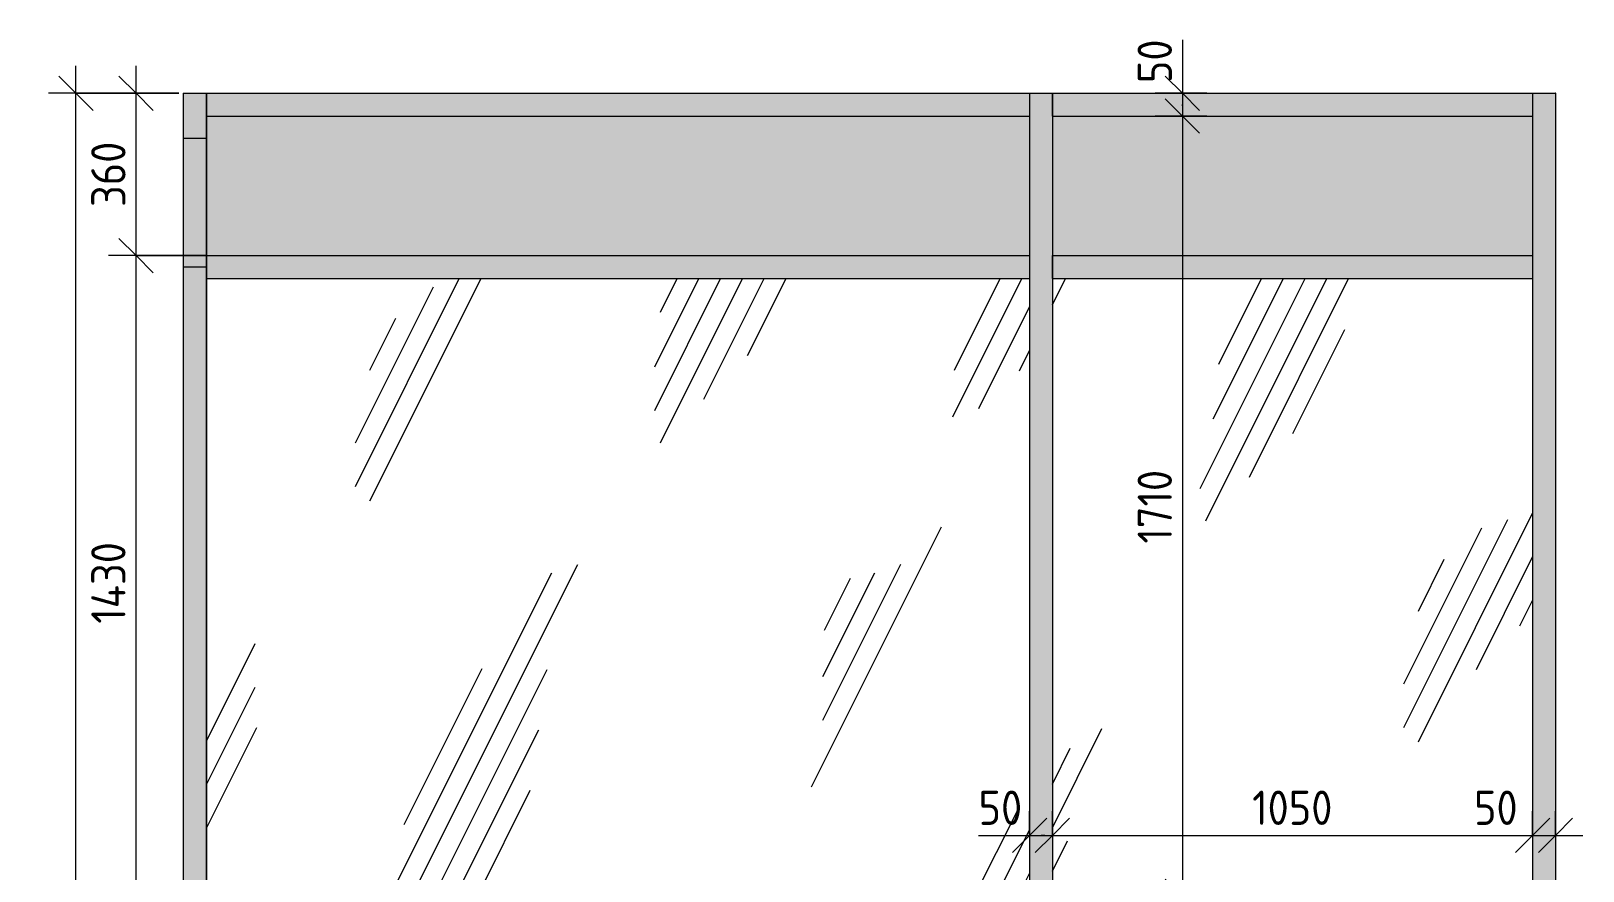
# Model space of a CAD drawing. Header units: millimetres. Extents: x -12093 to 14377, y -395 to 12857.
# Drawn here: x 8097 to 11491, y 2180 to 4016 of the extents above; entities that cross this region are included whole.
import ezdxf

# ---------------------------------------------------------------- set-up
doc = ezdxf.new("R2010")
doc.units = ezdxf.units.MM
for name, color, linetype, lineweight in [('A-ANNO-DIMS', 7, 'Continuous', 9), ('A-ANNO-DIMS-50', 7, 'Continuous', 9), ('A-DETL', 7, 'Continuous', 9), ('A-FLOR', 7, 'Continuous', 9), ('A-GLAZ-CURT', 7, 'Continuous', 9), ('A-GLAZ-CWMG', 7, 'Continuous', 9), ('I-WALL', 7, 'Continuous', 9)]:
    doc.layers.add(name, color=color, linetype=linetype, lineweight=lineweight)
doc.styles.add('ISOCPEUR', font='isocpeur.ttf', dxfattribs={"width": 0.9, "height": 75})
doc.dimstyles.new('ISO-1_5', dxfattribs={"dimscale": 304.8, "dimtxt": 74.698588, "dimasz": 0.246063, "dimexe": 0.19685, "dimexo": 0, "dimgap": 0, "dimtad": 1, "dimdec": 0, "dimrnd": 10, "dimzin": 0, "dimdsep": 46, "dimtxsty": 'ISOCPEUR', "dimblk1": 'OBLIQUE', "dimblk2": 'OBLIQUE', "dimsah": 1, "dimcen": 0.09, "dimdle": 0.19685, "dimazin": 0, "dimtfac": 1, "dimtdec": 4, "dimtix": 1, "dimtmove": 0, "dimatfit": 3, "dimfxl": 1, "dimtvp": 1, "dimtolj": 1, "dimtzin": 0, "dimarcsym": 2})
doc.dimstyles.new('ISO-1_5_1', dxfattribs={"dimscale": 304.8, "dimtxt": 74.698588, "dimasz": 0.246063, "dimexe": 0.19685, "dimexo": 0, "dimgap": 0, "dimtad": 1, "dimdec": 0, "dimrnd": 10, "dimzin": 0, "dimdsep": 46, "dimtxsty": 'ISOCPEUR', "dimblk1": 'OBLIQUE', "dimblk2": 'OBLIQUE', "dimsah": 1, "dimcen": 0.09, "dimdle": 0.19685, "dimazin": 0, "dimtfac": 1, "dimtdec": 4, "dimtix": 1, "dimtmove": 1, "dimatfit": 3, "dimfxl": 1, "dimtvp": 1, "dimtolj": 1, "dimtzin": 0, "dimarcsym": 2})
pattern_1 = [(63.435, (-9237.7, 63.5), (-511.17, 1533.5), [635, -381, 635, -381, -807.8]), (63.435, (-9237.7, 63.5), (-511.17, 1533.5), [-2032, 254, -553.8]), (63.435, (-9269.5, 95.2), (-511.17, 1533.5), [508, -635, 381, -381, -934.8]), (63.435, (-9269.5, 95.2), (-511.17, 1533.5), [-1905, 444.5, -490.3]), (63.435, (-9269.5, 190.5), (-511.17, 1533.5), [381, -762, 254, -381, -1061.8]), (63.435, (-9269.5, 190.5), (-511.17, 1533.5), [-1778, 571.5, -490.3]), (63.435, (-9174.2, 95.2), (-511.17, 1533.5), [381, -762, 317.5, -12809.3]), (63.435, (-9079, 190.5), (-511.17, 1533.5), [190.5, -952.5, 127, -12999.8]), (63.435, (-9237.7, 349.2), (-511.17, 1533.5), [127, -952.5, 127, -508, -1125.3]), (63.435, (-9237.7, 349.2), (-511.17, 1533.5), [-1714.5, 317.5, -807.8]), (63.435, (-8666.2, 254), (-511.17, 1533.5), [635, -952.5, 762, -503]), (63.435, (-8666.2, 158.8), (-511.17, 1533.5), [889, -635, 952.5, -376]), (63.435, (-8602.7, 190.5), (-511.17, 1533.5), [1016, -508, 762, -553.8]), (63.435, (-8507.5, 285.8), (-511.17, 1533.5), [635, -889, 508, -807.8]), (63.435, (-8602.7, 476.2), (-511.17, 1533.5), [317.5, -1270, 381, -871.3]), (63.435, (-8412.2, 381), (-511.17, 1533.5), [254, -1270, 254, -1061.8])]

# ---------------------------------------------------------------- blocks, each defined once
blk = doc.blocks.new('Прямоугольный импост - Импост структурный с накладкой - 160мм Темный-31920695-В-10')
at = {"layer": 'A-GLAZ-CWMG'}
blk.add_hatch(color=256, dxfattribs=at).paths.add_polyline_path([(-9000, 3830), (-7950, 3830), (-7950, 3880), (-9000, 3880), (-9000, 3840)])
for p, q in [((-9000, 3830), (-9000, 3880)), ((-7950, 3880), (-7950, 3830)), ((-9000, 3830), (-7950, 3830))]:
    blk.add_line(p, q, dxfattribs=at)
blk = doc.blocks.new('Прямоугольный импост - Импост структурный с накладкой - 160мм Темный-32772016-В-10')
at = {"layer": 'A-GLAZ-CWMG'}
for q in [(-10850, 3880), (-10900, 3500)]:
    blk.add_line((-10850, 3500), q, dxfattribs=at)
blk = doc.blocks.new('Прямоугольный импост - Импост структурный с накладкой - 160мм Темный-31920696-В-10')
at = {"layer": 'A-GLAZ-CWMG'}
blk.add_hatch(color=256, dxfattribs=at).paths.add_polyline_path([(-10850, 3830), (-9050, 3830), (-9050, 3880), (-10850, 3880), (-10850, 3840)])
for p, q in [((-10850, 3830), (-10850, 3880)), ((-9050, 3880), (-9050, 3830)), ((-10850, 3830), (-9050, 3830))]:
    blk.add_line(p, q, dxfattribs=at)
blk = doc.blocks.new('Системная панель - Стекло - 40мм-32772032-В-10')
at = {"layer": 'A-GLAZ-CURT'}
h = blk.add_hatch(dxfattribs=at)
h.set_pattern_fill('FP_7', color=256, style=0, pattern_type=2)
h.set_pattern_definition(pattern_1)
h.paths.add_polyline_path([(-9400.1, 2125), (-9050, 2125), (-9050, 3475), (-10850, 3475), (-10850, 2125)])
blk = doc.blocks.new('Системная панель - Стекло - 40мм-32772033-В-10')
at = {"layer": 'A-GLAZ-CURT'}
h = blk.add_hatch(dxfattribs=at)
h.set_pattern_fill('FP_7', color=256, style=0, pattern_type=2)
h.set_pattern_definition(pattern_1)
h.paths.add_polyline_path([(-9000, 2125), (-7950, 2125), (-7950, 3475), (-9000, 3475), (-9000, 2910.1)])
blk = doc.blocks.new('Прямоугольный импост - Импост структурный с накладкой - 160мм Темный-32352607-В-10')
at = {"layer": 'A-GLAZ-CWMG'}
blk.add_hatch(color=256, dxfattribs=at).paths.add_polyline_path([(-7950, 2100), (-7900, 2100), (-7900, 3500), (-7950, 3500), (-7950, 2115)])
blk.add_line((-7950, 3500), (-7950, 2100), dxfattribs=at)
blk = doc.blocks.new('Прямоугольный импост - Импост структурный с накладкой - 160мм Темный-32352604-В-10')
at = {"layer": 'A-GLAZ-CWMG'}
blk.add_hatch(color=256, dxfattribs=at).paths.add_polyline_path([(-9039.4, 2100), (-9000, 2100), (-9000, 3500), (-9050, 3500), (-9050, 2100), (-9040, 2100)])
for p, q in [((-9050, 3500), (-9050, 2100)), ((-9000, 3500), (-9000, 2100))]:
    blk.add_line(p, q, dxfattribs=at)
blk = doc.blocks.new('Прямоугольный импост - Импост структурный с накладкой - 160мм Темный-V3-В-10')
at = {"layer": 'A-GLAZ-CWMG'}
blk.add_hatch(color=256, dxfattribs=at).paths.add_polyline_path([(-10875, 2100), (-10850, 2100), (-10850, 3500), (-10900, 3500), (-10900, 2100)])
blk.add_line((-10850, 3500), (-10850, 2100), dxfattribs=at)
blk = doc.blocks.new('Системная панель - Сэндвич - 40мм-32772126-В-10')
at = {"layer": 'A-GLAZ-CURT'}
blk.add_hatch(color=256, dxfattribs=at).paths.add_polyline_path([(-10850, 3525), (-9050, 3525), (-9050, 3830), (-10850, 3830)])
blk = doc.blocks.new('Системная панель - Сэндвич - 40мм-32772127-В-10')
at = {"layer": 'A-GLAZ-CURT'}
blk.add_hatch(color=256, dxfattribs=at).paths.add_polyline_path([(-9000, 3525), (-7950, 3525), (-7950, 3830), (-9000, 3830)])
blk = doc.blocks.new('Прямоугольный импост - Импост структурный с накладкой - 160мм Темный-32772041-В-10')
at = {"layer": 'A-GLAZ-CWMG'}
blk.add_hatch(color=256, dxfattribs=at).paths.add_polyline_path([(-7940, 3500), (-7900, 3500), (-7900, 3880), (-7950, 3880), (-7950, 3500)])
blk.add_line((-7950, 3880), (-7950, 3500), dxfattribs=at)
blk = doc.blocks.new('Прямоугольный импост - Импост структурный с накладкой - 160мм Темный-32772042-В-10')
at = {"layer": 'A-GLAZ-CWMG'}
for q in [(-10850, 3500), (-10900, 2100)]:
    blk.add_line((-10850, 2100), q, dxfattribs=at)
blk = doc.blocks.new('Прямоугольный импост - Импост структурный с накладкой - 160мм Темный-31920698-В-10')
at = {"layer": 'A-GLAZ-CWMG'}
blk.add_hatch(color=256, dxfattribs=at).paths.add_polyline_path([(-10780, 2075), (-9050, 2075), (-9050, 2125), (-10850, 2125), (-10850, 2075)])
for p, q in [((-10850, 2075), (-10850, 2125)), ((-10850, 2125), (-9050, 2125)), ((-9050, 2125), (-9050, 2075)), ((-10850, 2075), (-9050, 2075))]:
    blk.add_line(p, q, dxfattribs=at)
blk = doc.blocks.new('Прямоугольный импост - Импост структурный с накладкой - 160мм Темный-31920699-В-10')
at = {"layer": 'A-GLAZ-CWMG'}
blk.add_hatch(color=256, dxfattribs=at).paths.add_polyline_path([(-7950, 2075), (-7950, 2125), (-9000, 2125), (-9000, 2075)])
for p, q in [((-9000, 2075), (-9000, 2125)), ((-9000, 2125), (-7950, 2125)), ((-7950, 2125), (-7950, 2075)), ((-9000, 2075), (-7950, 2075))]:
    blk.add_line(p, q, dxfattribs=at)
blk = doc.blocks.new('Прямоугольный импост - Импост структурный с накладкой - 160мм Темный-32772040-В-10')
at = {"layer": 'A-GLAZ-CWMG'}
blk.add_hatch(color=256, dxfattribs=at).paths.add_polyline_path([(-10850, 3500), (-10850, 3880), (-10900, 3880), (-10900, 3500), (-10860, 3500)])
blk.add_line((-10850, 3880), (-10850, 3500), dxfattribs=at)
blk = doc.blocks.new('Прямоугольный импост - Импост структурный с накладкой - 160мм Темный-V4-В-10')
at = {"layer": 'A-GLAZ-CWMG'}
blk.add_hatch(color=256, dxfattribs=at).paths.add_polyline_path([(-9000, 3500), (-9000, 3880), (-9050, 3880), (-9050, 3500), (-9010, 3500)])
for p, q in [((-9050, 3880), (-9050, 3500)), ((-9000, 3880), (-9000, 3500))]:
    blk.add_line(p, q, dxfattribs=at)
blk = doc.blocks.new('DIMBLOCK118-В-10')
at = {"layer": 'A-ANNO-DIMS-50', "lineweight": 20}
for p, q in [((8327.1, 3525), (8289.6, 3562.5)), ((8327.1, 3525), (8364.6, 3487.5)), ((8327.1, 2100), (8289.6, 2137.5)), ((8327.1, 2100), (8364.6, 2062.5))]:
    blk.add_line(p, q, dxfattribs=at)
at = {"layer": 'A-ANNO-DIMS-50'}
for p, q in [((8480.8, 3525), (8267.1, 3525)), ((8327.1, 2100), (8327.1, 3525)), ((8327.1, 3525), (8480.8, 3525)), ((8430.8, 2100), (8267.1, 2100)), ((8327.1, 2100), (8430.8, 2100))]:
    blk.add_line(p, q, dxfattribs=at)
at = {"layer": 'A-ANNO-DIMS-50', "color": 0, "insert": (8229.1, 2720.6), "char_height": 75, "width": 220.648, "attachment_point": 1, "rotation": 90, "line_spacing_factor": 1.149209, "style": 'ISOCPEUR'}
blk.add_mtext('1430', dxfattribs=at)
blk = doc.blocks.new('_Oblique')
at = {"color": 0, "linetype": 'ByBlock', "lineweight": -2}
blk.add_line((-0.5, -0.5), (0.5, 0.5), dxfattribs=at)
blk = doc.blocks.new('DIMBLOCK119-В-10')
at = {"layer": 'A-ANNO-DIMS-50'}
for p, q in [((8327.1, 3525), (8327.1, 3940)), ((8420.9, 3880), (8267.1, 3880)), ((8327.1, 3880), (8420.9, 3880)), ((8480.8, 3525), (8267.1, 3525)), ((8327.1, 3525), (8480.8, 3525))]:
    blk.add_line(p, q, dxfattribs=at)
at = {"layer": 'A-ANNO-DIMS-50', "lineweight": 20}
for p, q in [((8327.1, 3880), (8289.6, 3917.5)), ((8327.1, 3880), (8364.6, 3842.5)), ((8327.1, 3525), (8289.6, 3562.5)), ((8327.1, 3525), (8364.6, 3487.5))]:
    blk.add_line(p, q, dxfattribs=at)
at = {"layer": 'A-ANNO-DIMS-50', "color": 0, "insert": (8229.1, 3631.4), "char_height": 75, "width": 170.658, "attachment_point": 1, "rotation": 90, "line_spacing_factor": 1.149209, "style": 'ISOCPEUR'}
blk.add_mtext('360', dxfattribs=at)
blk = doc.blocks.new('DIMBLOCK120-В-10')
at = {"layer": 'A-ANNO-DIMS-50'}
for p, q in [((10280.8, 2310.9), (10280.8, 2197.8)), ((10280.8, 2257.8), (10280.8, 2310.9)), ((10330.8, 2310.9), (10330.8, 2197.8)), ((10330.8, 2257.8), (10330.8, 2310.9)), ((10169.2, 2257.8), (10314, 2257.8)), ((10220.8, 2257.8), (10330.8, 2257.8)), ((10314, 2257.8), (10305.8, 2257.8))]:
    blk.add_line(p, q, dxfattribs=at)
at = {"layer": 'A-ANNO-DIMS-50', "lineweight": 20}
for p, q in [((10280.8, 2257.8), (10318.3, 2295.3)), ((10330.8, 2257.8), (10368.3, 2295.3)), ((10280.8, 2257.8), (10243.3, 2220.3)), ((10330.8, 2257.8), (10293.3, 2220.3))]:
    blk.add_line(p, q, dxfattribs=at)
at = {"layer": 'A-ANNO-DIMS-50', "color": 0, "insert": (10169.2, 2355.8), "char_height": 75, "width": 113.772, "attachment_point": 1, "line_spacing_factor": 1.149209, "style": 'ISOCPEUR'}
blk.add_mtext('50', dxfattribs=at)
blk = doc.blocks.new('DIMBLOCK121-В-10')
at = {"layer": 'A-ANNO-DIMS-50'}
for p, q in [((10330.8, 2310.9), (10330.8, 2197.8)), ((10330.8, 2257.8), (10330.8, 2310.9)), ((11380.8, 2310.9), (11380.8, 2197.8)), ((11380.8, 2257.8), (11380.8, 2310.9)), ((10330.8, 2257.8), (11380.8, 2257.8))]:
    blk.add_line(p, q, dxfattribs=at)
at = {"layer": 'A-ANNO-DIMS-50', "lineweight": 20}
for p, q in [((10330.8, 2257.8), (10368.3, 2295.3)), ((11380.8, 2257.8), (11418.3, 2295.3)), ((10330.8, 2257.8), (10293.3, 2220.3)), ((11380.8, 2257.8), (11343.3, 2220.3))]:
    blk.add_line(p, q, dxfattribs=at)
at = {"layer": 'A-ANNO-DIMS-50', "color": 0, "insert": (10767.5, 2355.8), "char_height": 75, "width": 212.029, "attachment_point": 1, "line_spacing_factor": 1.149209, "style": 'ISOCPEUR'}
blk.add_mtext('1050', dxfattribs=at)
blk = doc.blocks.new('DIMBLOCK122-В-10')
at = {"layer": 'A-ANNO-DIMS-50'}
for p, q in [((11380.8, 2310.9), (11380.8, 2197.8)), ((11380.8, 2257.8), (11380.8, 2310.9)), ((11430.8, 2310.9), (11430.8, 2197.8)), ((11430.8, 2257.8), (11430.8, 2310.9)), ((11252.6, 2257.8), (11397.4, 2257.8)), ((11380.8, 2257.8), (11490.8, 2257.8)), ((11397.4, 2257.8), (11405.8, 2257.8))]:
    blk.add_line(p, q, dxfattribs=at)
at = {"layer": 'A-ANNO-DIMS-50', "lineweight": 20}
for p, q in [((11380.8, 2257.8), (11418.3, 2295.3)), ((11430.8, 2257.8), (11468.3, 2295.3)), ((11380.8, 2257.8), (11343.3, 2220.3)), ((11430.8, 2257.8), (11393.3, 2220.3))]:
    blk.add_line(p, q, dxfattribs=at)
at = {"layer": 'A-ANNO-DIMS-50', "color": 0, "insert": (11252.6, 2355.8), "char_height": 75, "width": 113.772, "attachment_point": 1, "line_spacing_factor": 1.149209, "style": 'ISOCPEUR'}
blk.add_mtext('50', dxfattribs=at)
blk = doc.blocks.new('DIMBLOCK125-В-10')
at = {"layer": 'A-ANNO-DIMS-50'}
for p, q in [((10615.1, 3996.9), (10615.1, 3852.1)), ((10615.1, 3940), (10615.1, 3830)), ((10668.1, 3880), (10555.1, 3880)), ((10615.1, 3880), (10668.1, 3880)), ((10615.1, 3852.1), (10615.1, 3855)), ((10668.1, 3830), (10555.1, 3830)), ((10615.1, 3830), (10668.1, 3830))]:
    blk.add_line(p, q, dxfattribs=at)
at = {"layer": 'A-ANNO-DIMS-50', "lineweight": 20}
for p, q in [((10615.1, 3880), (10577.6, 3917.5)), ((10615.1, 3880), (10652.6, 3842.5)), ((10615.1, 3830), (10577.6, 3867.5)), ((10615.1, 3830), (10652.6, 3792.5))]:
    blk.add_line(p, q, dxfattribs=at)
at = {"layer": 'A-ANNO-DIMS-50', "color": 0, "insert": (10517.1, 3902.1), "char_height": 75, "width": 113.772, "attachment_point": 1, "rotation": 90, "line_spacing_factor": 1.149209, "style": 'ISOCPEUR'}
blk.add_mtext('50', dxfattribs=at)
blk = doc.blocks.new('DIMBLOCK126-В-10')
at = {"layer": 'A-ANNO-DIMS-50', "lineweight": 20}
for p, q in [((10615.1, 3830), (10577.6, 3867.5)), ((10615.1, 3830), (10652.6, 3792.5)), ((10615.1, 2125), (10577.6, 2162.5)), ((10615.1, 2125), (10652.6, 2087.5))]:
    blk.add_line(p, q, dxfattribs=at)
at = {"layer": 'A-ANNO-DIMS-50'}
for p, q in [((10668.1, 3830), (10555.1, 3830)), ((10615.1, 3830), (10615.1, 2125)), ((10615.1, 3830), (10668.1, 3830)), ((10668.1, 2125), (10555.1, 2125)), ((10615.1, 2125), (10668.1, 2125))]:
    blk.add_line(p, q, dxfattribs=at)
at = {"layer": 'A-ANNO-DIMS-50', "color": 0, "insert": (10517.1, 2895.6), "char_height": 75, "width": 196.515, "attachment_point": 1, "rotation": 90, "line_spacing_factor": 1.149209, "style": 'ISOCPEUR'}
blk.add_mtext('1710', dxfattribs=at)
blk = doc.blocks.new('DIMBLOCK130-В-10')
at = {"layer": 'A-ANNO-DIMS-50'}
for p, q in [((8195.7, -60), (8195.7, 3940)), ((8420.9, 3880), (8135.7, 3880)), ((8195.7, 3880), (8420.9, 3880)), ((8430.8, 0), (8135.7, 0)), ((8195.7, 0), (8430.8, 0))]:
    blk.add_line(p, q, dxfattribs=at)
at = {"layer": 'A-ANNO-DIMS-50', "lineweight": 20}
for p, q in [((8195.7, 3880), (8158.2, 3917.5)), ((8195.7, 3880), (8233.2, 3842.5)), ((8195.7, 0), (8158.2, 37.5)), ((8195.7, 0), (8233.2, -37.5))]:
    blk.add_line(p, q, dxfattribs=at)
at = {"layer": 'A-ANNO-DIMS-50', "color": 0, "insert": (8097.7, 1845.2), "char_height": 75, "width": 227.543, "attachment_point": 1, "rotation": 90, "line_spacing_factor": 1.149209, "style": 'ISOCPEUR'}
blk.add_mtext('3880', dxfattribs=at)

msp = doc.modelspace()

# ---------------------------------------------------------------- linework, layer by layer
at = {"layer": 'A-DETL'}
msp.add_line((8480.8, 3781), (8430.8, 3781), dxfattribs=at)
at = {"layer": 'A-FLOR'}
msp.add_line((8430.1, 3880), (11430.8, 3880), dxfattribs=at)
at = {"layer": 'I-WALL'}
for p, q in [((8430.8, -1), (8430.8, 3880)), ((11431.4, 3880), (11430.8, 3880)), ((11430.8, 3880), (11430.8, -1))]:
    msp.add_line(p, q, dxfattribs=at)

# ---------------------------------------------------------------- block references
at = {"layer": 'A-GLAZ-CURT'}
for name in ['Системная панель - Сэндвич - 40мм-32772126-В-10', 'Системная панель - Сэндвич - 40мм-32772127-В-10', 'Системная панель - Стекло - 40мм-32772032-В-10', 'Системная панель - Стекло - 40мм-32772033-В-10']:
    msp.add_blockref(name, (19330.8, 0), dxfattribs=at)
at = {"layer": 'A-GLAZ-CWMG'}
for name, p in [('Прямоугольный импост - Импост структурный с накладкой - 160мм Темный-32772016-В-10', (19330.8, 0)), ('Прямоугольный импост - Импост структурный с накладкой - 160мм Темный-32772040-В-10', (19330.8, 0)), ('Прямоугольный импост - Импост структурный с накладкой - 160мм Темный-31920696-В-10', (19330.8, 0)), ('Прямоугольный импост - Импост структурный с накладкой - 160мм Темный-V4-В-10', (19330.8, 0)), ('Прямоугольный импост - Импост структурный с накладкой - 160мм Темный-31920695-В-10', (19330.8, 0)), ('Прямоугольный импост - Импост структурный с накладкой - 160мм Темный-32772041-В-10', (19330.8, 0)), ('Прямоугольный импост - Импост структурный с накладкой - 160мм Темный-V3-В-10', (19330.8, 0)), ('Прямоугольный импост - Импост структурный с накладкой - 160мм Темный-32772042-В-10', (19330.8, 0)), ('Прямоугольный импост - Импост структурный с накладкой - 160мм Темный-31920698-В-10', (19330.8, 1400)), ('Прямоугольный импост - Импост структурный с накладкой - 160мм Темный-32352604-В-10', (19330.8, 0)), ('Прямоугольный импост - Импост структурный с накладкой - 160мм Темный-31920699-В-10', (19330.8, 1400)), ('Прямоугольный импост - Импост структурный с накладкой - 160мм Темный-32352607-В-10', (19330.8, 0))]:
    msp.add_blockref(name, p, dxfattribs=at)

# ---------------------------------------------------------------- dimensions: what is measured, and where the dimension line sits
at = {"layer": 'A-ANNO-DIMS'}
dim = msp.add_linear_dim(base=(10615.1, 3830), p1=(10668.1, 3880), p2=(10668.1, 3830), angle=90, dimstyle='ISO-1_5_1', override={"dimpost": '<>', "dimfxl": 50}, dxfattribs=at)
dim.commit()
dim.dimension.update_dxf_attribs({"geometry": 'DIMBLOCK125-В-10', "text_midpoint": (10567.1, 3959), "dimtype": 160, "text_rotation": 90})
for base, p1, p2, override, picture, middle in [((8195.7, 3880), (8430.8, 0), (8420.9, 3880), {"dimpost": '<>', "dimfxl": 3880.012686}, 'DIMBLOCK130-В-10', (8158.2, 1940)), ((8327.1, 3880), (8480.8, 3525), (8420.9, 3880), {"dimpost": '<>', "dimfxl": 360.021714}, 'DIMBLOCK119-В-10', (8289.6, 3702.5)), ((10615.1, 2125), (10668.1, 3830), (10668.1, 2125), {"dimpost": '<>', "dimfxl": 1705}, 'DIMBLOCK126-В-10', (10577.6, 2977.5)), ((8327.1, 3525), (8430.8, 2100), (8480.8, 3525), {"dimpost": '<>', "dimfxl": 1425.876923}, 'DIMBLOCK118-В-10', (8289.6, 2812.5))]:
    dim = msp.add_linear_dim(base=base, p1=p1, p2=p2, angle=90, dimstyle='ISO-1_5', override=override, dxfattribs=at)
    dim.commit()
    dim.dimension.update_dxf_attribs({"geometry": picture, "text_midpoint": middle})
for base, p1, p2, picture, middle in [((10330.8, 2257.8), (10280.8, 2310.9), (10330.8, 2310.9), 'DIMBLOCK120-В-10', (10226, 2305.8)), ((11430.8, 2257.8), (11380.8, 2310.9), (11430.8, 2310.9), 'DIMBLOCK122-В-10', (11309.5, 2305.8))]:
    dim = msp.add_linear_dim(base=base, p1=p1, p2=p2, dimstyle='ISO-1_5_1', override={"dimpost": '<>', "dimfxl": 50}, dxfattribs=at)
    dim.commit()
    dim.dimension.update_dxf_attribs({"geometry": picture, "text_midpoint": middle, "dimtype": 160})
dim = msp.add_linear_dim(base=(11380.8, 2257.8), p1=(10330.8, 2310.9), p2=(11380.8, 2310.9), dimstyle='ISO-1_5', override={"dimpost": '<>', "dimfxl": 1050}, dxfattribs=at)
dim.commit()
dim.dimension.update_dxf_attribs({"geometry": 'DIMBLOCK121-В-10', "text_midpoint": (10855.8, 2295.3)})

doc.saveas('drawing.dxf')
